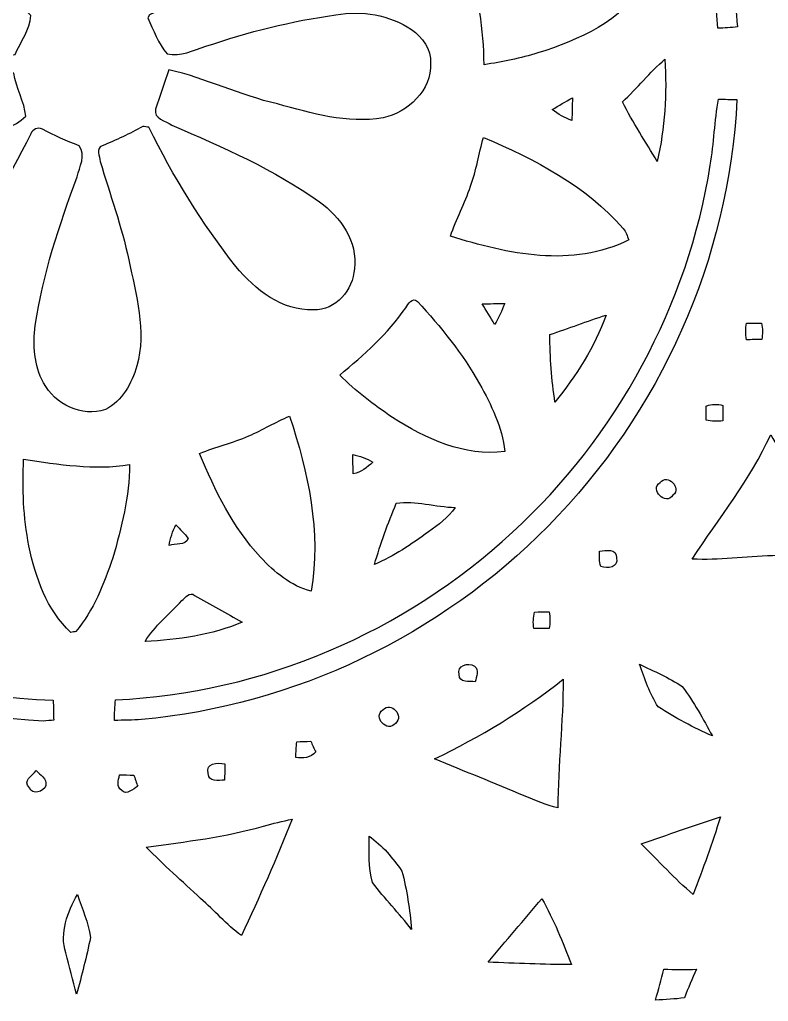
# Model space of a CAD drawing. Header units: centimetres. Extents: x -13.5 to 13.9, y -14 to 13.8.
# Drawn here: x -0.36 to 6.59, y -8.71 to 0.41 of the extents above; entities that cross this region are included whole.
import ezdxf

# ---------------------------------------------------------------- set-up
doc = ezdxf.new("R2010")
doc.units = ezdxf.units.CM
doc.header["$MEASUREMENT"] = 0
doc.layers.add('Camada 1', color=7, linetype='Continuous')

msp = doc.modelspace()

# ---------------------------------------------------------------- linework, layer by layer
at = {"layer": 'Camada 1', "color": 164}
for points, knots in [([(-3.61295, 13.36044), (-3.16351, 13.71005), (-2.57331, 13.8494), (-2.01169, 13.7859), (-2.01169, 13.7859), (-1.30226, 13.74392), (-0.62916, 13.34634), (-0.23722, 12.75543), (-0.23722, 12.75543), (-0.00826, 12.83587), (0.24678, 12.87397), (0.48103, 12.79142), (0.48103, 12.79142), (0.53466, 12.75896), (0.57522, 12.80588), (0.60202, 12.84786), (0.60202, 12.84786), (1.0056, 13.40843), (1.67659, 13.7672), (2.36803, 13.78555), (2.36803, 13.78555), (2.63968, 13.78908), (2.91766, 13.7986), (3.18013, 13.7157), (3.18013, 13.7157), (3.92484, 13.50932), (4.55208, 12.87855), (4.68331, 12.10738), (4.68331, 12.10738), (4.83502, 12.08587), (4.99447, 12.1028), (5.13804, 12.03894), (5.13804, 12.03894), (5.24987, 11.99802), (5.32289, 11.89924), (5.41109, 11.82516), (5.41109, 11.82516), (5.51516, 11.83856), (5.59771, 11.91512), (5.69331, 11.95428), (5.69331, 11.95428), (6.52165, 12.34798), (7.55387, 12.17829), (8.25801, 11.60714), (8.25801, 11.60714), (8.58927, 11.30622), (8.86268, 10.92134), (8.96181, 10.47931), (8.96181, 10.47931), (9.02284, 10.22567), (9.03694, 9.96002), (8.99884, 9.70179), (8.99884, 9.70179), (8.99708, 9.65381), (8.95933, 9.57761), (9.02813, 9.55786), (9.02813, 9.55786), (9.19005, 9.48271), (9.35798, 9.39169), (9.44581, 9.22801), (9.44581, 9.22801), (9.49521, 9.15251), (9.5005, 9.05162), (9.56329, 8.98565), (9.56329, 8.98565), (9.96827, 9.03469), (10.38491, 8.96835), (10.75849, 8.80538), (10.75849, 8.80538), (11.20758, 8.61311), (11.57729, 8.26704), (11.85317, 7.86877), (11.85317, 7.86877), (12.13504, 7.41966), (12.26062, 6.87005), (12.17879, 6.3444), (12.17879, 6.3444), (12.1287, 6.03113), (11.99745, 5.73551), (11.82002, 5.4741), (11.82002, 5.4741), (11.75616, 5.40425), (11.856, 5.34534), (11.89128, 5.29066), (11.89128, 5.29066), (12.04296, 5.12872), (12.08494, 4.89801), (12.05037, 4.68422), (12.05037, 4.68422), (12.66067, 4.50079), (13.19125, 4.07039), (13.48229, 3.50207), (13.48229, 3.50207), (13.70631, 3.05793), (13.83614, 2.54957), (13.75464, 2.05181), (13.75464, 2.05181), (13.68162, 1.43691), (13.31331, 0.86788), (12.77992, 0.55214), (12.77992, 0.55214), (12.8152, 0.40399), (12.88787, 0.26429), (12.89387, 0.10975), (12.89387, 0.10975), (12.90444, -0.1213), (12.81413, -0.33896), (12.76933, -0.56192), (12.76933, -0.56192), (13.20748, -0.83392), (13.55355, -1.2583), (13.6922, -1.75889), (13.6922, -1.75889), (13.89434, -2.41365), (13.73983, -3.13367), (13.38317, -3.70587), (13.38317, -3.70587), (13.15916, -4.07665), (12.81802, -4.37156), (12.42749, -4.55713), (12.42749, -4.55713), (12.30613, -4.61534), (12.17772, -4.65766), (12.05425, -4.71128), (12.05425, -4.71128), (12.11669, -4.98152), (11.9957, -5.25209), (11.79814, -5.43413), (11.79814, -5.43413), (11.95584, -5.68602), (12.10753, -5.94812), (12.16714, -6.2434), (12.16714, -6.2434), (12.28567, -6.76799), (12.18514, -7.33066), (11.92478, -7.79845), (11.92478, -7.79845), (11.6168, -8.29022), (11.15785, -8.69909), (10.6061, -8.89311), (10.6061, -8.89311), (10.2706, -9.00813), (9.91078, -9.0434), (9.55871, -9.00494), (9.55871, -9.00494), (9.50121, -9.28224), (9.28036, -9.50448), (9.01014, -9.57998), (9.01014, -9.57998), (9.01543, -9.69005), (9.03025, -9.7994), (9.04153, -9.90947), (9.04153, -9.90947), (9.08599, -10.663), (8.66619, -11.40102), (8.03365, -11.79858), (8.03365, -11.79858), (7.49001, -12.11433), (6.83384, -12.27554), (6.21226, -12.1288), (6.21226, -12.1288), (5.93638, -12.07729), (5.6838, -11.95205), (5.44249, -11.81447), (5.44249, -11.81447), (5.35853, -11.90795), (5.2707, -12.00815), (5.14792, -12.04977), (5.14792, -12.04977), (5.00928, -12.10269), (4.85865, -12.10305), (4.71295, -12.11045), (4.71295, -12.11045), (4.61594, -12.5994), (4.34217, -13.05413), (3.93965, -13.35117), (3.93965, -13.35117), (3.07712, -14.01828), (1.75033, -13.92231), (0.94917, -13.20053), (0.94917, -13.20053), (0.80453, -13.0746), (0.67999, -12.92747), (0.56852, -12.77191), (0.56852, -12.77191), (0.3198, -12.8728), (0.04006, -12.84105), (-0.20723, -12.75357), (-0.20723, -12.75357), (-0.51133, -13.19383), (-0.95548, -13.5385), (-1.473, -13.68631), (-1.473, -13.68631), (-1.83495, -13.80449), (-2.22124, -13.7939), (-2.59623, -13.76815), (-2.59623, -13.76815), (-3.18114, -13.67644), (-3.73784, -13.348), (-4.06026, -12.84529), (-4.06026, -12.84529), (-4.19998, -12.63962), (-4.29346, -12.40678), (-4.3552, -12.16724), (-4.3552, -12.16724), (-4.36224, -12.06565), (-4.47726, -12.09387), (-4.54604, -12.08787), (-4.54604, -12.08787), (-4.73902, -12.09423), (-4.92564, -12.00533), (-5.0477, -11.85715), (-5.0477, -11.85715), (-5.09214, -11.78484), (-5.17046, -11.84833), (-5.22409, -11.87338), (-5.22409, -11.87338), (-5.67882, -12.13655), (-6.22385, -12.21134), (-6.73962, -12.13621), (-6.73962, -12.13621), (-7.09276, -12.078), (-7.4286, -11.93901), (-7.73375, -11.75556), (-7.73375, -11.75556), (-8.18847, -11.44441), (-8.53949, -10.96816), (-8.65239, -10.42417), (-8.65239, -10.42417), (-8.72436, -10.14335), (-8.6919, -9.85161), (-8.67707, -9.56622), (-8.67707, -9.56622), (-8.83582, -9.50343), (-8.98928, -9.41346), (-9.09546, -9.27693), (-9.09546, -9.27693), (-9.1572, -9.18627), (-9.18755, -9.07903), (-9.22847, -8.97848), (-9.22847, -8.97848), (-9.982, -9.08785), (-10.76375, -8.7647), (-11.26399, -8.19849), (-11.26399, -8.19849), (-11.76176, -7.69508), (-11.97379, -6.9419), (-11.84044, -6.25047), (-11.84044, -6.25047), (-11.77693, -5.95236), (-11.645, -5.67049), (-11.46438, -5.42566), (-11.46438, -5.42566), (-11.55116, -5.31312), (-11.65134, -5.20588), (-11.70002, -5.06971), (-11.70002, -5.06971), (-11.74729, -4.94588), (-11.73284, -4.81078), (-11.72648, -4.68166), (-11.72648, -4.68166), (-12.06656, -4.57017), (-12.39324, -4.40367), (-12.65676, -4.15885), (-12.65676, -4.15885), (-13.08467, -3.76584), (-13.3475, -3.21375), (-13.44098, -2.64471), (-13.44098, -2.64471), (-13.49919, -2.15118), (-13.40149, -1.63507), (-13.1369, -1.21138), (-13.1369, -1.21138), (-12.97143, -0.94645), (-12.74108, -0.7256), (-12.47861, -0.55803), (-12.47861, -0.55803), (-12.57563, -0.36047), (-12.68639, -0.1534), (-12.67228, 0.07343), (-12.67228, 0.07343), (-12.66487, 0.25722), (-12.56963, 0.42021), (-12.47613, 0.57297), (-12.47613, 0.57297), (-12.80352, 0.80791), (-13.1009, 1.10106), (-13.26389, 1.47572), (-13.26389, 1.47572), (-13.53236, 2.05356), (-13.52318, 2.74396), (-13.26247, 3.32286), (-13.26247, 3.32286), (-13.00247, 3.98115), (-12.43169, 4.50856), (-11.74801, 4.69869), (-11.74801, 4.69869), (-11.78611, 4.9728), (-11.68379, 5.25115), (-11.47885, 5.43599), (-11.47885, 5.43599), (-11.59631, 5.63708), (-11.72297, 5.8364), (-11.79352, 6.05971), (-11.79352, 6.05971), (-11.99423, 6.65731), (-11.89122, 7.33712), (-11.56208, 7.86945), (-11.56208, 7.86945), (-11.28833, 8.2741), (-10.91687, 8.62581), (-10.4653, 8.82197), (-10.4653, 8.82197), (-10.0836, 9.0047), (-9.65003, 9.04174), (-9.2327, 9.01386), (-9.2327, 9.01386), (-9.19037, 9.30033), (-8.94448, 9.49824), (-8.6866, 9.59278), (-8.6866, 9.59278), (-8.75398, 10.01435), (-8.72436, 10.46026), (-8.54338, 10.8515), (-8.54338, 10.8515), (-8.37368, 11.21697), (-8.10205, 11.53553), (-7.77079, 11.76483), (-7.77079, 11.76483), (-7.25326, 12.08974), (-6.61968, 12.26084), (-6.01077, 12.1536), (-6.01077, 12.1536), (-5.73632, 12.11197), (-5.47137, 12.01495), (-5.23044, 11.87737), (-5.23044, 11.87737), (-5.19339, 11.85973), (-5.15847, 11.83081), (-5.11543, 11.82869), (-5.11543, 11.82869), (-5.03605, 11.88654), (-4.98384, 11.97721), (-4.8946, 12.02307), (-4.8946, 12.02307), (-4.73936, 12.10527), (-4.5591, 12.1035), (-4.38836, 12.11443), (-4.38836, 12.11443), (-4.29839, 12.60762), (-4.01758, 13.06341), (-3.61295, 13.36044)], [0, 0, 0, 0, 0.011236, 0.011236, 0.011236, 0.011236, 0.0224719, 0.0224719, 0.0224719, 0.0224719, 0.0337079, 0.0337079, 0.0337079, 0.0337079, 0.0449438, 0.0449438, 0.0449438, 0.0449438, 0.0561798, 0.0561798, 0.0561798, 0.0561798, 0.0674157, 0.0674157, 0.0674157, 0.0674157, 0.0786517, 0.0786517, 0.0786517, 0.0786517, 0.0898876, 0.0898876, 0.0898876, 0.0898876, 0.1011236, 0.1011236, 0.1011236, 0.1011236, 0.1123596, 0.1123596, 0.1123596, 0.1123596, 0.1235955, 0.1235955, 0.1235955, 0.1235955, 0.1348315, 0.1348315, 0.1348315, 0.1348315, 0.1460674, 0.1460674, 0.1460674, 0.1460674, 0.1573034, 0.1573034, 0.1573034, 0.1573034, 0.1685393, 0.1685393, 0.1685393, 0.1685393, 0.1797753, 0.1797753, 0.1797753, 0.1797753, 0.1910112, 0.1910112, 0.1910112, 0.1910112, 0.2022472, 0.2022472, 0.2022472, 0.2022472, 0.2134831, 0.2134831, 0.2134831, 0.2134831, 0.2247191, 0.2247191, 0.2247191, 0.2247191, 0.2359551, 0.2359551, 0.2359551, 0.2359551, 0.247191, 0.247191, 0.247191, 0.247191, 0.258427, 0.258427, 0.258427, 0.258427, 0.2696629, 0.2696629, 0.2696629, 0.2696629, 0.2808989, 0.2808989, 0.2808989, 0.2808989, 0.2921348, 0.2921348, 0.2921348, 0.2921348, 0.3033708, 0.3033708, 0.3033708, 0.3033708, 0.3146067, 0.3146067, 0.3146067, 0.3146067, 0.3258427, 0.3258427, 0.3258427, 0.3258427, 0.3370787, 0.3370787, 0.3370787, 0.3370787, 0.3483146, 0.3483146, 0.3483146, 0.3483146, 0.3595506, 0.3595506, 0.3595506, 0.3595506, 0.3707865, 0.3707865, 0.3707865, 0.3707865, 0.3820225, 0.3820225, 0.3820225, 0.3820225, 0.3932584, 0.3932584, 0.3932584, 0.3932584, 0.4044944, 0.4044944, 0.4044944, 0.4044944, 0.4157303, 0.4157303, 0.4157303, 0.4157303, 0.4269663, 0.4269663, 0.4269663, 0.4269663, 0.4382022, 0.4382022, 0.4382022, 0.4382022, 0.4494382, 0.4494382, 0.4494382, 0.4494382, 0.4606742, 0.4606742, 0.4606742, 0.4606742, 0.4719101, 0.4719101, 0.4719101, 0.4719101, 0.4831461, 0.4831461, 0.4831461, 0.4831461, 0.494382, 0.494382, 0.494382, 0.494382, 0.505618, 0.505618, 0.505618, 0.505618, 0.5168539, 0.5168539, 0.5168539, 0.5168539, 0.5280899, 0.5280899, 0.5280899, 0.5280899, 0.5393258, 0.5393258, 0.5393258, 0.5393258, 0.5505618, 0.5505618, 0.5505618, 0.5505618, 0.5617978, 0.5617978, 0.5617978, 0.5617978, 0.5730337, 0.5730337, 0.5730337, 0.5730337, 0.5842697, 0.5842697, 0.5842697, 0.5842697, 0.5955056, 0.5955056, 0.5955056, 0.5955056, 0.6067416, 0.6067416, 0.6067416, 0.6067416, 0.6179775, 0.6179775, 0.6179775, 0.6179775, 0.6292135, 0.6292135, 0.6292135, 0.6292135, 0.6404494, 0.6404494, 0.6404494, 0.6404494, 0.6516854, 0.6516854, 0.6516854, 0.6516854, 0.6629213, 0.6629213, 0.6629213, 0.6629213, 0.6741573, 0.6741573, 0.6741573, 0.6741573, 0.6853933, 0.6853933, 0.6853933, 0.6853933, 0.6966292, 0.6966292, 0.6966292, 0.6966292, 0.7078652, 0.7078652, 0.7078652, 0.7078652, 0.7191011, 0.7191011, 0.7191011, 0.7191011, 0.7303371, 0.7303371, 0.7303371, 0.7303371, 0.741573, 0.741573, 0.741573, 0.741573, 0.752809, 0.752809, 0.752809, 0.752809, 0.7640449, 0.7640449, 0.7640449, 0.7640449, 0.7752809, 0.7752809, 0.7752809, 0.7752809, 0.7865169, 0.7865169, 0.7865169, 0.7865169, 0.7977528, 0.7977528, 0.7977528, 0.7977528, 0.8089888, 0.8089888, 0.8089888, 0.8089888, 0.8202247, 0.8202247, 0.8202247, 0.8202247, 0.8314607, 0.8314607, 0.8314607, 0.8314607, 0.8426966, 0.8426966, 0.8426966, 0.8426966, 0.8539326, 0.8539326, 0.8539326, 0.8539326, 0.8651685, 0.8651685, 0.8651685, 0.8651685, 0.8764045, 0.8764045, 0.8764045, 0.8764045, 0.8876404, 0.8876404, 0.8876404, 0.8876404, 0.8988764, 0.8988764, 0.8988764, 0.8988764, 0.9101124, 0.9101124, 0.9101124, 0.9101124, 0.9213483, 0.9213483, 0.9213483, 0.9213483, 0.9325843, 0.9325843, 0.9325843, 0.9325843, 0.9438202, 0.9438202, 0.9438202, 0.9438202, 0.9550562, 0.9550562, 0.9550562, 0.9550562, 0.9662921, 0.9662921, 0.9662921, 0.9662921, 0.9775281, 0.9775281, 0.9775281, 0.9775281, 1, 1, 1, 1]), ([(-0.48734, 6.07489), (-0.48734, 6.07489), (-0.48734, 6.07489), (-0.48734, 6.07489), (-0.48734, 6.07489), (-1.57849, 5.95071), (-2.63646, 5.52842), (-3.50395, 4.85356), (-3.50395, 4.85356), (-4.902, 3.80123), (-5.80159, 2.11988), (-5.89965, 0.37258), (-5.89965, 0.37258), (-5.83016, 0.37224), (-5.76032, 0.37504), (-5.69186, 0.38881), (-5.69186, 0.38881), (-5.70068, 0.60506), (-5.65519, 0.81779), (-5.62201, 1.03017), (-5.62201, 1.03017), (-5.32957, 2.76582), (-4.19927, 4.32827), (-2.6608, 5.17672), (-2.6608, 5.17672), (-1.86105, 5.62157), (-0.95548, 5.8805), (-0.04001, 5.91085), (-0.04001, 5.91085), (-0.04213, 5.97293), (-0.04425, 6.03537), (-0.04532, 6.09711), (-0.04532, 6.09711), (-0.19313, 6.10028), (-0.34058, 6.09111), (-0.48734, 6.07489)], [0, 0, 0, 0, 0.1, 0.1, 0.1, 0.1, 0.2, 0.2, 0.2, 0.2, 0.3, 0.3, 0.3, 0.3, 0.4, 0.4, 0.4, 0.4, 0.5, 0.5, 0.5, 0.5, 0.6, 0.6, 0.6, 0.6, 0.7, 0.7, 0.7, 0.7, 0.8, 0.8, 0.8, 0.8, 1, 1, 1, 1]), ([(0.52618, 6.09993), (0.52618, 6.09993), (0.52618, 6.09993), (0.52618, 6.09993), (0.52618, 6.09993), (0.52406, 6.03961), (0.52301, 5.97892), (0.52194, 5.9179), (0.52194, 5.9179), (0.74384, 5.88332), (0.96998, 5.88332), (1.1901, 5.83676), (1.1901, 5.83676), (2.55254, 5.61027), (3.82748, 4.88707), (4.71542, 3.8291), (4.71542, 3.8291), (5.55397, 2.85861), (6.04645, 1.60589), (6.12407, 0.32814), (6.12407, 0.32814), (6.1851, 0.33166), (6.24613, 0.33519), (6.3075, 0.34047), (6.3075, 0.34047), (6.28034, 0.6301), (6.24824, 0.92009), (6.19285, 1.20585), (6.19285, 1.20585), (5.95296, 2.38977), (5.35465, 3.50102), (4.49069, 4.34628), (4.49069, 4.34628), (3.4433, 5.38802), (2.00502, 6.03854), (0.52618, 6.09993)], [0, 0, 0, 0, 0.1, 0.1, 0.1, 0.1, 0.2, 0.2, 0.2, 0.2, 0.3, 0.3, 0.3, 0.3, 0.4, 0.4, 0.4, 0.4, 0.5, 0.5, 0.5, 0.5, 0.6, 0.6, 0.6, 0.6, 0.7, 0.7, 0.7, 0.7, 0.8, 0.8, 0.8, 0.8, 1, 1, 1, 1]), ([(-0.1254, 2.81557), (-0.1254, 2.81557), (-0.1254, 2.81557), (-0.1254, 2.81557), (-0.1254, 2.81557), (-0.24144, 2.5725), (-0.19242, 2.29205), (-0.1395, 2.03911), (-0.1395, 2.03911), (-0.06754, 1.73818), (0.00936, 1.43727), (0.12436, 1.1494), (0.12436, 1.1494), (0.17728, 0.98889), (0.25913, 0.82873), (0.2415, 0.65515), (0.2415, 0.65515), (0.12366, 0.62588), (0.01465, 0.57155), (-0.1014, 0.53839), (-0.1014, 0.53839), (-0.17266, 0.51864), (-0.20088, 0.59836), (-0.23404, 0.64423), (-0.23404, 0.64423), (-0.43125, 1.01357), (-0.64468, 1.37588), (-0.89691, 1.71031), (-0.89691, 1.71031), (-1.04191, 1.91528), (-1.21901, 2.10896), (-1.45431, 2.20949), (-1.45431, 2.20949), (-1.6194, 2.28182), (-1.84059, 2.30087), (-1.97571, 2.15976), (-1.97571, 2.15976), (-2.1214, 2.03134), (-2.12247, 1.8158), (-2.08683, 1.63976), (-2.08683, 1.63976), (-2.00604, 1.41503), (-1.80497, 1.26229), (-1.61094, 1.13705), (-1.61094, 1.13705), (-1.25816, 0.92256), (-0.88563, 0.74159), (-0.50322, 0.58566), (-0.50322, 0.58566), (-0.4182, 0.54403), (-0.32223, 0.5144), (-0.25309, 0.44667), (-0.25309, 0.44667), (-0.2605, 0.3165), (-0.3501, 0.20325), (-0.39951, 0.08437), (-0.39951, 0.08437), (-0.49299, 0.06107), (-0.58682, 0.09494), (-0.67466, 0.12317), (-0.67466, 0.12317), (-1.09941, 0.27098), (-1.53614, 0.38739), (-1.98136, 0.4523), (-1.98136, 0.4523), (-2.18562, 0.48582), (-2.40292, 0.46677), (-2.59131, 0.37857), (-2.59131, 0.37857), (-2.71055, 0.31861), (-2.83049, 0.22794), (-2.86647, 0.09318), (-2.86647, 0.09318), (-2.93033, -0.16751), (-2.72078, -0.43527), (-2.47171, -0.49488), (-2.47171, -0.49488), (-2.13869, -0.56792), (-1.80355, -0.4709), (-1.48359, -0.38271), (-1.48359, -0.38271), (-1.18196, -0.31109), (-0.8962, -0.18939), (-0.60128, -0.09554), (-0.60128, -0.09554), (-0.54062, -0.07225), (-0.47535, -0.08285), (-0.4122, -0.08778), (-0.4122, -0.08778), (-0.39349, -0.22608), (-0.31131, -0.3506), (-0.30179, -0.48818), (-0.30179, -0.48818), (-0.40584, -0.59155), (-0.55402, -0.62647), (-0.68207, -0.68927), (-0.68207, -0.68927), (-1.00805, -0.81698), (-1.31707, -0.98278), (-1.61728, -1.16094), (-1.61728, -1.16094), (-1.82366, -1.28758), (-2.03145, -1.44704), (-2.11718, -1.68234), (-2.11718, -1.68234), (-2.1662, -1.85661), (-2.14011, -2.05911), (-2.01627, -2.1974), (-2.01627, -2.1974), (-1.90622, -2.30428), (-1.73546, -2.32757), (-1.59259, -2.2824), (-1.59259, -2.2824), (-1.35693, -2.22103), (-1.16432, -2.05663), (-1.01862, -1.8672), (-1.01862, -1.8672), (-0.72159, -1.49077), (-0.47006, -1.07945), (-0.25309, -0.65258), (-0.25309, -0.65258), (-0.23934, -0.60812), (-0.18853, -0.5852), (-0.14691, -0.60954), (-0.14691, -0.60954), (-0.03543, -0.66669), (0.07815, -0.71856), (0.19528, -0.76265), (0.19528, -0.76265), (0.26055, -0.84978), (0.19774, -0.95844), (0.17552, -1.05017), (0.17552, -1.05017), (0.01148, -1.49959), (-0.14409, -1.95574), (-0.21218, -2.43129), (-0.21218, -2.43129), (-0.23616, -2.60979), (-0.22487, -2.8017), (-0.13632, -2.96221), (-0.13632, -2.96221), (-0.03119, -3.16225), (0.21926, -3.28536), (0.43904, -3.21022), (0.43904, -3.21022), (0.59533, -3.1326), (0.68247, -2.96752), (0.73008, -2.80665), (0.73008, -2.80665), (0.82146, -2.47962), (0.72233, -2.14341), (0.65494, -1.8224), (0.65494, -1.8224), (0.59038, -1.51089), (0.47962, -1.21245), (0.39036, -0.90799), (0.39036, -0.90799), (0.38436, -0.86213), (0.34945, -0.78522), (0.40941, -0.76159), (0.40941, -0.76159), (0.53924, -0.71185), (0.66342, -0.65046), (0.78477, -0.58308), (0.78477, -0.58308), (0.79958, -0.5852), (0.82851, -0.58907), (0.84298, -0.59084), (0.84298, -0.59084), (1.06663, -1.04768), (1.33545, -1.48373), (1.65013, -1.88377), (1.65013, -1.88377), (1.82863, -2.09651), (2.07699, -2.30041), (2.37086, -2.28418), (2.37086, -2.28418), (2.57794, -2.29687), (2.73881, -2.09756), (2.7501, -1.90353), (2.7501, -1.90353), (2.7822, -1.65306), (2.62097, -1.42375), (2.4266, -1.28334), (2.4266, -1.28334), (2.00432, -0.98314), (1.52772, -0.77464), (1.0543, -0.57038), (1.0543, -0.57038), (0.99819, -0.53369), (0.88425, -0.51006), (0.90401, -0.42328), (0.90401, -0.42328), (0.94423, -0.30051), (0.98903, -0.1795), (1.02643, -0.05603), (1.02643, -0.05603), (1.37073, -0.13611), (1.6914, -0.2931), (2.03572, -0.37424), (2.03572, -0.37424), (2.35393, -0.46031), (2.68341, -0.56051), (3.01644, -0.503), (3.01644, -0.503), (3.2461, -0.45149), (3.47117, -0.24723), (3.4567, 0.00322), (3.4567, 0.00322), (3.46623, 0.13305), (3.38263, 0.24665), (3.28031, 0.3165), (3.28031, 0.3165), (3.07676, 0.45442), (2.81818, 0.49394), (2.57865, 0.45301), (2.57865, 0.45301), (2.16801, 0.39728), (1.76373, 0.29391), (1.37144, 0.16091), (1.37144, 0.16091), (1.25503, 0.12493), (1.13577, 0.05896), (1.01054, 0.09177), (1.01054, 0.09177), (0.92905, 0.18842), (0.88284, 0.31085), (0.83381, 0.4262), (0.83381, 0.4262), (0.83381, 0.4262), (0.84756, 0.45442), (0.84756, 0.45442), (0.84756, 0.45442), (1.34393, 0.68302), (1.85933, 0.88094), (2.31619, 1.18609), (2.31619, 1.18609), (2.47387, 1.2958), (2.62979, 1.42668), (2.70283, 1.61013), (2.70283, 1.61013), (2.78961, 1.81685), (2.73421, 2.09272), (2.53526, 2.21443), (2.53526, 2.21443), (2.38321, 2.30299), (2.19518, 2.2624), (2.04454, 2.19221), (2.04454, 2.19221), (1.78349, 2.06733), (1.60956, 1.82603), (1.4434, 1.59848), (1.4434, 1.59848), (1.24479, 1.30886), (1.05676, 1.01111), (0.89589, 0.69856), (0.89589, 0.69856), (0.85956, 0.62659), (0.80629, 0.56556), (0.7502, 0.50875), (0.7502, 0.50875), (0.62814, 0.55674), (0.50784, 0.61212), (0.37801, 0.63646), (0.37801, 0.63646), (0.36673, 0.75959), (0.44398, 0.86471), (0.47502, 0.97937), (0.47502, 0.97937), (0.61262, 1.40869), (0.7329, 1.84613), (0.7883, 2.29451), (0.7883, 2.29451), (0.80911, 2.47266), (0.77771, 2.65611), (0.70681, 2.82015), (0.70681, 2.82015), (0.63837, 2.97256), (0.50148, 3.11648), (0.32333, 3.11613), (0.32333, 3.11613), (0.13671, 3.10378), (-0.0506, 2.99161), (-0.1254, 2.81557)], [0, 0, 0, 0, 0.0138889, 0.0138889, 0.0138889, 0.0138889, 0.0277778, 0.0277778, 0.0277778, 0.0277778, 0.0416667, 0.0416667, 0.0416667, 0.0416667, 0.0555556, 0.0555556, 0.0555556, 0.0555556, 0.0694444, 0.0694444, 0.0694444, 0.0694444, 0.0833333, 0.0833333, 0.0833333, 0.0833333, 0.0972222, 0.0972222, 0.0972222, 0.0972222, 0.1111111, 0.1111111, 0.1111111, 0.1111111, 0.125, 0.125, 0.125, 0.125, 0.1388889, 0.1388889, 0.1388889, 0.1388889, 0.1527778, 0.1527778, 0.1527778, 0.1527778, 0.1666667, 0.1666667, 0.1666667, 0.1666667, 0.1805556, 0.1805556, 0.1805556, 0.1805556, 0.1944444, 0.1944444, 0.1944444, 0.1944444, 0.2083333, 0.2083333, 0.2083333, 0.2083333, 0.2222222, 0.2222222, 0.2222222, 0.2222222, 0.2361111, 0.2361111, 0.2361111, 0.2361111, 0.25, 0.25, 0.25, 0.25, 0.2638889, 0.2638889, 0.2638889, 0.2638889, 0.2777778, 0.2777778, 0.2777778, 0.2777778, 0.2916667, 0.2916667, 0.2916667, 0.2916667, 0.3055556, 0.3055556, 0.3055556, 0.3055556, 0.3194444, 0.3194444, 0.3194444, 0.3194444, 0.3333333, 0.3333333, 0.3333333, 0.3333333, 0.3472222, 0.3472222, 0.3472222, 0.3472222, 0.3611111, 0.3611111, 0.3611111, 0.3611111, 0.375, 0.375, 0.375, 0.375, 0.3888889, 0.3888889, 0.3888889, 0.3888889, 0.4027778, 0.4027778, 0.4027778, 0.4027778, 0.4166667, 0.4166667, 0.4166667, 0.4166667, 0.4305556, 0.4305556, 0.4305556, 0.4305556, 0.4444444, 0.4444444, 0.4444444, 0.4444444, 0.4583333, 0.4583333, 0.4583333, 0.4583333, 0.4722222, 0.4722222, 0.4722222, 0.4722222, 0.4861111, 0.4861111, 0.4861111, 0.4861111, 0.5, 0.5, 0.5, 0.5, 0.5138889, 0.5138889, 0.5138889, 0.5138889, 0.5277778, 0.5277778, 0.5277778, 0.5277778, 0.5416667, 0.5416667, 0.5416667, 0.5416667, 0.5555556, 0.5555556, 0.5555556, 0.5555556, 0.5694444, 0.5694444, 0.5694444, 0.5694444, 0.5833333, 0.5833333, 0.5833333, 0.5833333, 0.5972222, 0.5972222, 0.5972222, 0.5972222, 0.6111111, 0.6111111, 0.6111111, 0.6111111, 0.625, 0.625, 0.625, 0.625, 0.6388889, 0.6388889, 0.6388889, 0.6388889, 0.6527778, 0.6527778, 0.6527778, 0.6527778, 0.6666667, 0.6666667, 0.6666667, 0.6666667, 0.6805556, 0.6805556, 0.6805556, 0.6805556, 0.6944444, 0.6944444, 0.6944444, 0.6944444, 0.7083333, 0.7083333, 0.7083333, 0.7083333, 0.7222222, 0.7222222, 0.7222222, 0.7222222, 0.7361111, 0.7361111, 0.7361111, 0.7361111, 0.75, 0.75, 0.75, 0.75, 0.7638889, 0.7638889, 0.7638889, 0.7638889, 0.7777778, 0.7777778, 0.7777778, 0.7777778, 0.7916667, 0.7916667, 0.7916667, 0.7916667, 0.8055556, 0.8055556, 0.8055556, 0.8055556, 0.8194444, 0.8194444, 0.8194444, 0.8194444, 0.8333333, 0.8333333, 0.8333333, 0.8333333, 0.8472222, 0.8472222, 0.8472222, 0.8472222, 0.8611111, 0.8611111, 0.8611111, 0.8611111, 0.875, 0.875, 0.875, 0.875, 0.8888889, 0.8888889, 0.8888889, 0.8888889, 0.9027778, 0.9027778, 0.9027778, 0.9027778, 0.9166667, 0.9166667, 0.9166667, 0.9166667, 0.9305556, 0.9305556, 0.9305556, 0.9305556, 0.9444444, 0.9444444, 0.9444444, 0.9444444, 0.9583333, 0.9583333, 0.9583333, 0.9583333, 0.9722222, 0.9722222, 0.9722222, 0.9722222, 1, 1, 1, 1]), ([(3.81688, 0.95255), (3.81688, 0.95255), (3.81688, 0.95255), (3.81688, 0.95255), (3.81688, 0.95255), (3.90015, 0.63822), (3.94954, 0.31613), (3.95483, -0.00947), (3.95483, -0.00947), (4.12346, 0.01664), (4.29138, 0.04979), (4.45471, 0.10094), (4.45471, 0.10094), (4.83536, 0.21736), (5.23118, 0.39833), (5.44955, 0.74865), (5.44955, 0.74865), (5.35147, 0.81955), (5.23365, 0.85271), (5.11899, 0.88481), (5.11899, 0.88481), (4.69566, 1.00018), (4.25011, 0.9924), (3.81688, 0.95255)], [0, 0, 0, 0, 0.1428571, 0.1428571, 0.1428571, 0.1428571, 0.2857143, 0.2857143, 0.2857143, 0.2857143, 0.4285714, 0.4285714, 0.4285714, 0.4285714, 0.5714286, 0.5714286, 0.5714286, 0.5714286, 0.7142857, 0.7142857, 0.7142857, 0.7142857, 1, 1, 1, 1]), ([(5.23964, -0.35484), (5.23964, -0.35484), (5.23964, -0.35484), (5.23964, -0.35484), (5.23964, -0.35484), (5.3349, -0.54639), (5.45449, -0.72455), (5.56243, -0.90905), (5.56243, -0.90905), (5.63298, -0.59755), (5.6524, -0.27759), (5.63369, 0.04061), (5.63369, 0.04061), (5.49187, -0.08073), (5.37653, -0.22818), (5.23964, -0.35484)], [0, 0, 0, 0, 0.2, 0.2, 0.2, 0.2, 0.4, 0.4, 0.4, 0.4, 0.6, 0.6, 0.6, 0.6, 1, 1, 1, 1]), ([(6.13182, -0.32909), (6.13182, -0.32909), (6.13182, -0.32909), (6.13182, -0.32909), (6.13182, -0.32909), (6.09301, -0.53157), (6.08879, -0.73866), (6.05456, -0.94221), (6.05456, -0.94221), (5.84713, -2.24113), (5.1885, -3.46245), (4.21765, -4.35039), (4.21765, -4.35039), (3.22106, -5.27502), (1.89319, -5.84758), (0.53324, -5.90615), (0.53324, -5.90615), (0.52513, -5.96964), (0.52194, -6.03386), (0.5216, -6.09806), (0.5216, -6.09806), (0.6059, -6.0963), (0.69058, -6.09523), (0.77488, -6.08853), (0.77488, -6.08853), (2.19271, -5.96189), (3.5523, -5.30818), (4.54785, -4.29255), (4.54785, -4.29255), (5.58784, -3.24409), (6.2313, -1.81039), (6.30185, -0.33367), (6.30185, -0.33367), (6.24506, -0.33226), (6.18826, -0.3305), (6.13182, -0.32909)], [0, 0, 0, 0, 0.1, 0.1, 0.1, 0.1, 0.2, 0.2, 0.2, 0.2, 0.3, 0.3, 0.3, 0.3, 0.4, 0.4, 0.4, 0.4, 0.5, 0.5, 0.5, 0.5, 0.6, 0.6, 0.6, 0.6, 0.7, 0.7, 0.7, 0.7, 0.8, 0.8, 0.8, 0.8, 1, 1, 1, 1]), ([(4.58736, -0.42681), (4.58736, -0.42681), (4.58736, -0.42681), (4.58736, -0.42681), (4.58736, -0.42681), (4.6424, -0.46913), (4.70377, -0.50229), (4.76868, -0.52733), (4.76868, -0.52733), (4.77221, -0.45749), (4.77362, -0.38764), (4.77398, -0.31815), (4.77398, -0.31815), (4.71083, -0.35272), (4.64839, -0.38871), (4.58736, -0.42681)], [0, 0, 0, 0, 0.2, 0.2, 0.2, 0.2, 0.4, 0.4, 0.4, 0.4, 0.6, 0.6, 0.6, 0.6, 1, 1, 1, 1]), ([(-5.8986, -0.37107), (-5.8986, -0.37107), (-5.8986, -0.37107), (-5.8986, -0.37107), (-5.8986, -0.37107), (-5.81745, -1.84214), (-5.17082, -3.26913), (-4.12836, -4.30841), (-4.12836, -4.30841), (-3.08201, -5.37416), (-1.62787, -6.03349), (-0.13492, -6.10405), (-0.13492, -6.10405), (-0.11127, -6.10193), (-0.06471, -6.09771), (-0.04142, -6.09559), (-0.04142, -6.09559), (-0.04354, -6.03349), (-0.04461, -5.97212), (-0.04566, -5.91073), (-0.04566, -5.91073), (-1.71253, -5.85993), (-3.32825, -5.03726), (-4.37566, -3.74363), (-4.37566, -3.74363), (-5.14788, -2.79958), (-5.63648, -1.60932), (-5.69327, -0.388), (-5.69327, -0.388), (-5.76102, -0.37636), (-5.83016, -0.37212), (-5.8986, -0.37107)], [0, 0, 0, 0, 0.1111111, 0.1111111, 0.1111111, 0.1111111, 0.2222222, 0.2222222, 0.2222222, 0.2222222, 0.3333333, 0.3333333, 0.3333333, 0.3333333, 0.4444444, 0.4444444, 0.4444444, 0.4444444, 0.5555556, 0.5555556, 0.5555556, 0.5555556, 0.6666667, 0.6666667, 0.6666667, 0.6666667, 0.7777778, 0.7777778, 0.7777778, 0.7777778, 1, 1, 1, 1]), ([(3.82853, -1.138), (3.82853, -1.138), (3.82853, -1.138), (3.82853, -1.138), (3.82853, -1.138), (3.77668, -1.29675), (3.6966, -1.44421), (3.6412, -1.60155), (3.6412, -1.60155), (4.16966, -1.76841), (4.7775, -1.89929), (5.29716, -1.63683), (5.29716, -1.63683), (5.28339, -1.59979), (5.27351, -1.55992), (5.24563, -1.53099), (5.24563, -1.53099), (4.90204, -1.13307), (4.42438, -0.88683), (3.94778, -0.6854), (3.94778, -0.6854), (3.90544, -0.83567), (3.88252, -0.99089), (3.82853, -1.138)], [0, 0, 0, 0, 0.1428571, 0.1428571, 0.1428571, 0.1428571, 0.2857143, 0.2857143, 0.2857143, 0.2857143, 0.4285714, 0.4285714, 0.4285714, 0.4285714, 0.5714286, 0.5714286, 0.5714286, 0.5714286, 0.7142857, 0.7142857, 0.7142857, 0.7142857, 1, 1, 1, 1]), ([(3.22635, -2.26583), (3.22635, -2.26583), (3.22635, -2.26583), (3.22635, -2.26583), (3.22635, -2.26583), (3.06194, -2.50961), (2.83688, -2.70293), (2.61393, -2.89131), (2.61393, -2.89131), (2.76138, -3.04053), (2.93002, -3.16717), (3.10358, -3.28431), (3.10358, -3.28431), (3.41014, -3.48362), (3.77208, -3.64873), (4.14639, -3.6004), (4.14639, -3.6004), (4.12098, -3.37497), (4.02185, -3.16717), (3.9118, -2.97209), (3.9118, -2.97209), (3.75551, -2.6927), (3.55266, -2.44186), (3.33535, -2.20797), (3.33535, -2.20797), (3.29054, -2.16424), (3.24893, -2.23302), (3.22635, -2.26583)], [0, 0, 0, 0, 0.125, 0.125, 0.125, 0.125, 0.25, 0.25, 0.25, 0.25, 0.375, 0.375, 0.375, 0.375, 0.5, 0.5, 0.5, 0.5, 0.625, 0.625, 0.625, 0.625, 0.75, 0.75, 0.75, 0.75, 1, 1, 1, 1]), ([(3.93543, -2.2302), (3.93543, -2.2302), (3.93543, -2.2302), (3.93543, -2.2302), (3.93543, -2.2302), (3.9767, -2.29264), (4.01481, -2.3572), (4.05184, -2.42247), (4.05184, -2.42247), (4.08889, -2.36002), (4.11993, -2.29371), (4.14568, -2.22561), (4.14568, -2.22561), (4.07513, -2.22668), (4.00528, -2.22914), (3.93543, -2.2302)], [0, 0, 0, 0, 0.2, 0.2, 0.2, 0.2, 0.4, 0.4, 0.4, 0.4, 0.6, 0.6, 0.6, 0.6, 1, 1, 1, 1]), ([(4.56442, -2.51524), (4.56442, -2.51524), (4.56442, -2.51524), (4.56442, -2.51524), (4.56442, -2.51524), (4.56619, -2.7255), (4.58137, -2.93541), (4.61241, -3.1432), (4.61241, -3.1432), (4.80856, -2.89908), (4.98, -2.6306), (5.08725, -2.33498), (5.08725, -2.33498), (4.91156, -2.39106), (4.73976, -2.45774), (4.56442, -2.51524)], [0, 0, 0, 0, 0.2, 0.2, 0.2, 0.2, 0.4, 0.4, 0.4, 0.4, 0.6, 0.6, 0.6, 0.6, 1, 1, 1, 1]), ([(6.39077, -2.40836), (6.39077, -2.40836), (6.39077, -2.40836), (6.39077, -2.40836), (6.39077, -2.40836), (6.38195, -2.4595), (6.37912, -2.51171), (6.39077, -2.56323), (6.39077, -2.56323), (6.43733, -2.56253), (6.48425, -2.56182), (6.53152, -2.56111), (6.53152, -2.56111), (6.54139, -2.51032), (6.54139, -2.45879), (6.53081, -2.4087), (6.53081, -2.4087), (6.48389, -2.40836), (6.43733, -2.40836), (6.39077, -2.40836)], [0, 0, 0, 0, 0.1666667, 0.1666667, 0.1666667, 0.1666667, 0.3333333, 0.3333333, 0.3333333, 0.3333333, 0.5, 0.5, 0.5, 0.5, 0.6666667, 0.6666667, 0.6666667, 0.6666667, 1, 1, 1, 1]), ([(6.01753, -3.17847), (6.01753, -3.17847), (6.01753, -3.17847), (6.01753, -3.17847), (6.01753, -3.17847), (6.01682, -3.22151), (6.01611, -3.26489), (6.01575, -3.30865), (6.01575, -3.30865), (6.06691, -3.31922), (6.11947, -3.32417), (6.17204, -3.31605), (6.17204, -3.31605), (6.17168, -3.26808), (6.17168, -3.22045), (6.17168, -3.17317), (6.17168, -3.17317), (6.12017, -3.16013), (6.06726, -3.15801), (6.01753, -3.17847)], [0, 0, 0, 0, 0.1666667, 0.1666667, 0.1666667, 0.1666667, 0.3333333, 0.3333333, 0.3333333, 0.3333333, 0.5, 0.5, 0.5, 0.5, 0.6666667, 0.6666667, 0.6666667, 0.6666667, 1, 1, 1, 1]), ([(1.77007, -3.45575), (1.77007, -3.45575), (1.77007, -3.45575), (1.77007, -3.45575), (1.77007, -3.45575), (1.62191, -3.52102), (1.4628, -3.55664), (1.31358, -3.61909), (1.31358, -3.61909), (1.45293, -3.96482), (1.62544, -4.30418), (1.87768, -4.58218), (1.87768, -4.58218), (2.00785, -4.72081), (2.16095, -4.84747), (2.34793, -4.89897), (2.34793, -4.89897), (2.44424, -4.3511), (2.32147, -3.79301), (2.14862, -3.27337), (2.14862, -3.27337), (2.01808, -3.32558), (1.89919, -3.40072), (1.77007, -3.45575)], [0, 0, 0, 0, 0.1428571, 0.1428571, 0.1428571, 0.1428571, 0.2857143, 0.2857143, 0.2857143, 0.2857143, 0.4285714, 0.4285714, 0.4285714, 0.4285714, 0.5714286, 0.5714286, 0.5714286, 0.5714286, 0.7142857, 0.7142857, 0.7142857, 0.7142857, 1, 1, 1, 1]), ([(6.61513, -3.44588), (6.61513, -3.44588), (6.61513, -3.44588), (6.61513, -3.44588), (6.61513, -3.44588), (6.42145, -3.86074), (6.13852, -4.22163), (5.88523, -4.59946), (5.88523, -4.59946), (6.13428, -4.61393), (6.38195, -4.57407), (6.63065, -4.56805), (6.63065, -4.56805), (6.77493, -4.56277), (6.91994, -4.56384), (7.06351, -4.54301), (7.06351, -4.54301), (7.02329, -4.35534), (6.93227, -4.18424), (6.86383, -4.00644), (6.86383, -4.00644), (6.77776, -3.82088), (6.72625, -3.61874), (6.61513, -3.44588)], [0, 0, 0, 0, 0.1428571, 0.1428571, 0.1428571, 0.1428571, 0.2857143, 0.2857143, 0.2857143, 0.2857143, 0.4285714, 0.4285714, 0.4285714, 0.4285714, 0.5714286, 0.5714286, 0.5714286, 0.5714286, 0.7142857, 0.7142857, 0.7142857, 0.7142857, 1, 1, 1, 1]), ([(2.73421, -3.62861), (2.73421, -3.62861), (2.73421, -3.62861), (2.73421, -3.62861), (2.73421, -3.62861), (2.73599, -3.68859), (2.73774, -3.74892), (2.73986, -3.80924), (2.73986, -3.80924), (2.81147, -3.79372), (2.86862, -3.7475), (2.92224, -3.69987), (2.92224, -3.69987), (2.86368, -3.6653), (2.80019, -3.64237), (2.73421, -3.62861)], [0, 0, 0, 0, 0.2, 0.2, 0.2, 0.2, 0.4, 0.4, 0.4, 0.4, 0.6, 0.6, 0.6, 0.6, 1, 1, 1, 1]), ([(-0.32048, -3.67307), (-0.32048, -3.67307), (-0.32048, -3.67307), (-0.32048, -3.67307), (-0.32048, -3.67307), (-0.33388, -3.94187), (-0.32401, -4.21281), (-0.27109, -4.4774), (-0.27109, -4.4774), (-0.21077, -4.76949), (-0.1081, -5.07465), (0.11873, -5.28033), (0.11873, -5.28033), (0.13001, -5.27821), (0.1526, -5.27397), (0.16388, -5.27185), (0.16388, -5.27185), (0.3304, -5.075), (0.42388, -4.82842), (0.50749, -4.58747), (0.50749, -4.58747), (0.58897, -4.30595), (0.6613, -4.01667), (0.66235, -3.72209), (0.66235, -3.72209), (0.33427, -3.77642), (0.00442, -3.71929), (-0.32048, -3.67307)], [0, 0, 0, 0, 0.125, 0.125, 0.125, 0.125, 0.25, 0.25, 0.25, 0.25, 0.375, 0.375, 0.375, 0.375, 0.5, 0.5, 0.5, 0.5, 0.625, 0.625, 0.625, 0.625, 0.75, 0.75, 0.75, 0.75, 1, 1, 1, 1]), ([(5.58889, -3.88932), (5.58889, -3.88932), (5.58889, -3.88932), (5.58889, -3.88932), (5.58889, -3.88932), (5.48447, -3.95069), (5.64251, -4.11192), (5.70637, -4.00644), (5.70637, -4.00644), (5.79738, -3.94258), (5.65522, -3.80183), (5.58889, -3.88932)], [0, 0, 0, 0, 0.25, 0.25, 0.25, 0.25, 0.5, 0.5, 0.5, 0.5, 1, 1, 1, 1]), ([(3.13886, -4.08157), (3.13886, -4.08157), (3.13886, -4.08157), (3.13886, -4.08157), (3.13886, -4.08157), (3.06194, -4.26714), (2.99316, -4.45729), (2.93635, -4.64991), (2.93635, -4.64991), (3.11663, -4.57265), (3.2796, -4.46152), (3.43801, -4.34722), (3.43801, -4.34722), (3.52762, -4.27984), (3.62356, -4.21635), (3.68566, -4.12074), (3.68566, -4.12074), (3.50398, -4.11545), (3.31771, -4.05511), (3.13886, -4.08157)], [0, 0, 0, 0, 0.1666667, 0.1666667, 0.1666667, 0.1666667, 0.3333333, 0.3333333, 0.3333333, 0.3333333, 0.5, 0.5, 0.5, 0.5, 0.6666667, 0.6666667, 0.6666667, 0.6666667, 1, 1, 1, 1]), ([(1.02889, -4.47211), (1.02889, -4.47211), (1.02889, -4.47211), (1.02889, -4.47211), (1.02889, -4.47211), (1.08887, -4.45481), (1.1767, -4.47705), (1.2081, -4.4086), (1.2081, -4.4086), (1.17247, -4.36345), (1.1319, -4.32288), (1.09238, -4.28161), (1.09238, -4.28161), (1.06312, -4.34193), (1.04195, -4.40579), (1.02889, -4.47211)], [0, 0, 0, 0, 0.2, 0.2, 0.2, 0.2, 0.4, 0.4, 0.4, 0.4, 0.6, 0.6, 0.6, 0.6, 1, 1, 1, 1]), ([(5.02551, -4.52466), (5.02551, -4.52466), (5.02551, -4.52466), (5.02551, -4.52466), (5.02551, -4.52466), (5.02763, -4.57195), (5.01986, -4.62204), (5.0382, -4.66755), (5.0382, -4.66755), (5.1003, -4.69223), (5.20402, -4.67919), (5.1839, -4.58852), (5.1839, -4.58852), (5.1885, -4.49608), (5.08301, -4.52361), (5.02551, -4.52466)], [0, 0, 0, 0, 0.2, 0.2, 0.2, 0.2, 0.4, 0.4, 0.4, 0.4, 0.6, 0.6, 0.6, 0.6, 1, 1, 1, 1]), ([(1.14778, -4.98575), (1.14778, -4.98575), (1.14778, -4.98575), (1.14778, -4.98575), (1.14778, -4.98575), (1.03313, -5.11135), (0.89555, -5.21823), (0.80665, -5.36499), (0.80665, -5.36499), (1.11321, -5.34877), (1.4233, -5.30431), (1.70904, -5.18648), (1.70904, -5.18648), (1.56123, -5.10394), (1.41448, -5.01962), (1.26667, -4.93742), (1.26667, -4.93742), (1.2208, -4.89685), (1.17987, -4.96035), (1.14778, -4.98575)], [0, 0, 0, 0, 0.1666667, 0.1666667, 0.1666667, 0.1666667, 0.3333333, 0.3333333, 0.3333333, 0.3333333, 0.5, 0.5, 0.5, 0.5, 0.6666667, 0.6666667, 0.6666667, 0.6666667, 1, 1, 1, 1]), ([(4.42367, -5.09123), (4.42367, -5.09123), (4.42367, -5.09123), (4.42367, -5.09123), (4.42367, -5.09123), (4.4092, -5.14061), (4.40886, -5.19213), (4.41521, -5.24327), (4.41521, -5.24327), (4.46318, -5.24398), (4.51116, -5.24434), (4.55949, -5.24505), (4.55949, -5.24505), (4.56724, -5.19318), (4.56724, -5.14097), (4.55842, -5.09018), (4.55842, -5.09018), (4.51328, -5.09018), (4.46813, -5.09052), (4.42367, -5.09123)], [0, 0, 0, 0, 0.1666667, 0.1666667, 0.1666667, 0.1666667, 0.3333333, 0.3333333, 0.3333333, 0.3333333, 0.5, 0.5, 0.5, 0.5, 0.6666667, 0.6666667, 0.6666667, 0.6666667, 1, 1, 1, 1]), ([(3.7227, -5.6726), (3.7227, -5.6726), (3.7227, -5.6726), (3.7227, -5.6726), (3.7227, -5.6726), (3.72058, -5.75305), (3.82007, -5.73258), (3.87228, -5.73894), (3.87228, -5.73894), (3.88252, -5.68883), (3.91144, -5.63379), (3.86522, -5.59323), (3.86522, -5.59323), (3.80455, -5.55724), (3.69872, -5.58618), (3.7227, -5.6726)], [0, 0, 0, 0, 0.2, 0.2, 0.2, 0.2, 0.4, 0.4, 0.4, 0.4, 0.6, 0.6, 0.6, 0.6, 1, 1, 1, 1]), ([(5.39698, -5.57595), (5.39698, -5.57595), (5.39698, -5.57595), (5.39698, -5.57595), (5.39698, -5.57595), (5.44285, -5.71248), (5.4954, -5.84865), (5.5702, -5.97246), (5.5702, -5.97246), (5.7307, -6.07408), (5.89934, -6.16579), (6.07361, -6.24199), (6.07361, -6.24199), (5.98717, -6.085), (5.90217, -5.9252), (5.79351, -5.78268), (5.79351, -5.78268), (5.66967, -5.69906), (5.53104, -5.64051), (5.39698, -5.57595)], [0, 0, 0, 0, 0.1666667, 0.1666667, 0.1666667, 0.1666667, 0.3333333, 0.3333333, 0.3333333, 0.3333333, 0.5, 0.5, 0.5, 0.5, 0.6666667, 0.6666667, 0.6666667, 0.6666667, 1, 1, 1, 1]), ([(3.4948, -6.45507), (3.4948, -6.45507), (3.4948, -6.45507), (3.4948, -6.45507), (3.4948, -6.45507), (3.77208, -6.56902), (4.05043, -6.68121), (4.32702, -6.79657), (4.32702, -6.79657), (4.42896, -6.84066), (4.53126, -6.88547), (4.63992, -6.91015), (4.63992, -6.91015), (4.63887, -6.51081), (4.69001, -6.11428), (4.68825, -5.71494), (4.68825, -5.71494), (4.32171, -6.0081), (3.91708, -6.25115), (3.4948, -6.45507)], [0, 0, 0, 0, 0.1666667, 0.1666667, 0.1666667, 0.1666667, 0.3333333, 0.3333333, 0.3333333, 0.3333333, 0.5, 0.5, 0.5, 0.5, 0.6666667, 0.6666667, 0.6666667, 0.6666667, 1, 1, 1, 1]), ([(3.01538, -5.99858), (3.01538, -5.99858), (3.01538, -5.99858), (3.01538, -5.99858), (3.01538, -5.99858), (2.91484, -6.06385), (3.05702, -6.21765), (3.13179, -6.12488), (3.13179, -6.12488), (3.21646, -6.05644), (3.0877, -5.91567), (3.01538, -5.99858)], [0, 0, 0, 0, 0.25, 0.25, 0.25, 0.25, 0.5, 0.5, 0.5, 0.5, 1, 1, 1, 1]), ([(2.21457, -6.29632), (2.21457, -6.29632), (2.21457, -6.29632), (2.21457, -6.29632), (2.21457, -6.29632), (2.21104, -6.34465), (2.20823, -6.39368), (2.20575, -6.44272), (2.20575, -6.44272), (2.27455, -6.4512), (2.34333, -6.4473), (2.39096, -6.3898), (2.39096, -6.3898), (2.37968, -6.36512), (2.35709, -6.31608), (2.34581, -6.29174), (2.34581, -6.29174), (2.30206, -6.29245), (2.25832, -6.2942), (2.21457, -6.29632)], [0, 0, 0, 0, 0.1666667, 0.1666667, 0.1666667, 0.1666667, 0.3333333, 0.3333333, 0.3333333, 0.3333333, 0.5, 0.5, 0.5, 0.5, 0.6666667, 0.6666667, 0.6666667, 0.6666667, 1, 1, 1, 1]), ([(1.39224, -6.59053), (1.39224, -6.59053), (1.39224, -6.59053), (1.39224, -6.59053), (1.39224, -6.59053), (1.39507, -6.67344), (1.48855, -6.65227), (1.54465, -6.65192), (1.54465, -6.65192), (1.54607, -6.60113), (1.54677, -6.55067), (1.54712, -6.50022), (1.54712, -6.50022), (1.4801, -6.48823), (1.36437, -6.49069), (1.39224, -6.59053)], [0, 0, 0, 0, 0.2, 0.2, 0.2, 0.2, 0.4, 0.4, 0.4, 0.4, 0.6, 0.6, 0.6, 0.6, 1, 1, 1, 1]), ([(-0.26756, -6.72212), (-0.26756, -6.72212), (-0.26756, -6.72212), (-0.26756, -6.72212), (-0.26756, -6.72212), (-0.23969, -6.79233), (-0.13351, -6.76304), (-0.1141, -6.70095), (-0.1141, -6.70095), (-0.10493, -6.6357), (-0.16596, -6.60254), (-0.20441, -6.56373), (-0.20441, -6.56373), (-0.2404, -6.61029), (-0.33424, -6.65967), (-0.26756, -6.72212)], [0, 0, 0, 0, 0.2, 0.2, 0.2, 0.2, 0.4, 0.4, 0.4, 0.4, 0.6, 0.6, 0.6, 0.6, 1, 1, 1, 1]), ([(0.56816, -6.60393), (0.56816, -6.60393), (0.56816, -6.60393), (0.56816, -6.60393), (0.56816, -6.60393), (0.56075, -6.65368), (0.53571, -6.71366), (0.59038, -6.74787), (0.59038, -6.74787), (0.63448, -6.79727), (0.69728, -6.732), (0.73855, -6.70872), (0.73855, -6.70872), (0.72937, -6.68296), (0.71139, -6.6311), (0.70223, -6.605), (0.70223, -6.605), (0.65742, -6.60429), (0.61262, -6.60393), (0.56816, -6.60393)], [0, 0, 0, 0, 0.1666667, 0.1666667, 0.1666667, 0.1666667, 0.3333333, 0.3333333, 0.3333333, 0.3333333, 0.5, 0.5, 0.5, 0.5, 0.6666667, 0.6666667, 0.6666667, 0.6666667, 1, 1, 1, 1]), ([(1.90767, -7.07949), (1.90767, -7.07949), (1.90767, -7.07949), (1.90767, -7.07949), (1.90767, -7.07949), (1.5517, -7.17968), (1.1834, -7.22448), (0.81757, -7.27282), (0.81757, -7.27282), (0.97844, -7.43968), (1.15202, -7.59348), (1.3224, -7.75046), (1.3224, -7.75046), (1.45117, -7.86194), (1.56193, -7.99389), (1.70092, -8.09373), (1.70092, -8.09373), (1.86849, -7.73918), (2.02831, -7.3797), (2.17295, -7.01528), (2.17295, -7.01528), (2.08335, -7.03151), (1.99515, -7.05479), (1.90767, -7.07949)], [0, 0, 0, 0, 0.1428571, 0.1428571, 0.1428571, 0.1428571, 0.2857143, 0.2857143, 0.2857143, 0.2857143, 0.4285714, 0.4285714, 0.4285714, 0.4285714, 0.5714286, 0.5714286, 0.5714286, 0.5714286, 0.7142857, 0.7142857, 0.7142857, 0.7142857, 1, 1, 1, 1]), ([(5.41181, -7.24246), (5.41181, -7.24246), (5.41181, -7.24246), (5.41181, -7.24246), (5.41181, -7.24246), (5.57302, -7.3998), (5.7233, -7.56878), (5.89581, -7.71413), (5.89581, -7.71413), (5.98401, -7.47566), (6.07537, -7.23788), (6.1477, -6.99411), (6.1477, -6.99411), (5.90005, -7.07031), (5.65803, -7.16275), (5.41181, -7.24246)], [0, 0, 0, 0, 0.2, 0.2, 0.2, 0.2, 0.4, 0.4, 0.4, 0.4, 0.6, 0.6, 0.6, 0.6, 1, 1, 1, 1]), ([(2.88733, -7.17298), (2.88733, -7.17298), (2.88733, -7.17298), (2.88733, -7.17298), (2.88733, -7.17298), (2.88592, -7.31584), (2.87956, -7.46224), (2.9173, -7.60194), (2.9173, -7.60194), (3.03232, -7.75187), (3.1639, -7.88911), (3.28102, -8.03799), (3.28102, -8.03799), (3.2655, -7.8556), (3.23763, -7.6732), (3.19107, -7.49611), (3.19107, -7.49611), (3.10604, -7.37546), (3.0101, -7.25693), (2.88733, -7.17298)], [0, 0, 0, 0, 0.1666667, 0.1666667, 0.1666667, 0.1666667, 0.3333333, 0.3333333, 0.3333333, 0.3333333, 0.5, 0.5, 0.5, 0.5, 0.6666667, 0.6666667, 0.6666667, 0.6666667, 1, 1, 1, 1]), ([(0.07074, -8.25599), (0.07074, -8.25599), (0.07074, -8.25599), (0.07074, -8.25599), (0.07074, -8.25599), (0.1046, -8.3837), (0.13954, -8.51142), (0.17094, -8.64018), (0.17094, -8.64018), (0.2175, -8.46554), (0.26477, -8.29022), (0.29934, -8.11313), (0.29934, -8.11313), (0.28136, -7.97448), (0.22138, -7.84501), (0.17799, -7.71308), (0.17799, -7.71308), (0.08838, -7.87535), (0.01078, -8.07008), (0.07074, -8.25599)], [0, 0, 0, 0, 0.1666667, 0.1666667, 0.1666667, 0.1666667, 0.3333333, 0.3333333, 0.3333333, 0.3333333, 0.5, 0.5, 0.5, 0.5, 0.6666667, 0.6666667, 0.6666667, 0.6666667, 1, 1, 1, 1]), ([(3.99152, -8.34243), (3.99152, -8.34243), (3.99152, -8.34243), (3.99152, -8.34243), (3.99152, -8.34243), (4.24974, -8.35125), (4.50763, -8.36606), (4.76587, -8.36465), (4.76587, -8.36465), (4.68367, -8.15686), (4.60147, -7.94731), (4.49106, -7.75258), (4.49106, -7.75258), (4.32419, -7.94873), (4.15733, -8.14524), (3.99152, -8.34243)], [0, 0, 0, 0, 0.2, 0.2, 0.2, 0.2, 0.4, 0.4, 0.4, 0.4, 0.6, 0.6, 0.6, 0.6, 1, 1, 1, 1]), ([(5.62206, -8.40699), (5.62206, -8.40699), (5.62206, -8.40699), (5.62206, -8.40699), (5.62206, -8.40699), (5.59912, -8.50294), (5.57302, -8.59819), (5.5462, -8.69345), (5.5462, -8.69345), (5.63617, -8.69027), (5.72612, -8.68463), (5.81538, -8.6737), (5.81538, -8.6737), (5.84854, -8.58338), (5.88629, -8.49519), (5.92651, -8.40804), (5.92651, -8.40804), (5.82491, -8.40982), (5.7233, -8.40982), (5.62206, -8.40699)], [0, 0, 0, 0, 0.1666667, 0.1666667, 0.1666667, 0.1666667, 0.3333333, 0.3333333, 0.3333333, 0.3333333, 0.5, 0.5, 0.5, 0.5, 0.6666667, 0.6666667, 0.6666667, 0.6666667, 1, 1, 1, 1])]:
    msp.add_open_spline(points, degree=3, knots=knots, dxfattribs=at)

doc.saveas('drawing.dxf')
